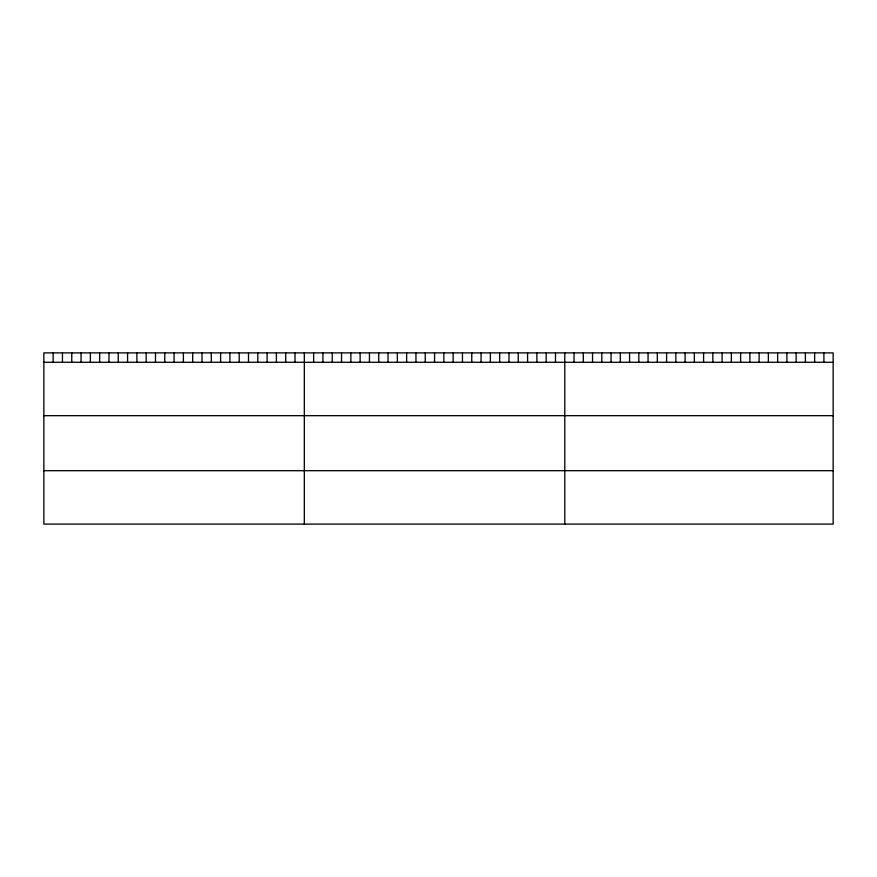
<?xml version="1.0" encoding="UTF-8"?>
<svg xmlns="http://www.w3.org/2000/svg" width="877" height="877" viewBox="0 0 877 877"><rect width="100%" height="100%" fill="white"/><g stroke="black" fill="none" stroke-linecap="round" stroke-linejoin="round"><path stroke-width="1.32" d="M833.15 362.278L833.15 524.106L43.85 524.106L43.85 352.894L833.15 352.894L833.15 362.278L43.85 362.278M43.85 415.676L833.15 415.676M43.85 470.697L833.15 470.697M823.898 352.894L823.898 362.278M814.645 352.894L814.645 362.278M805.393 352.894L805.393 362.278M796.13 352.894L796.13 362.278M786.877 352.894L786.877 362.278M777.625 352.894L777.625 362.278M768.373 352.894L768.373 362.278M759.12 352.894L759.12 362.278M749.868 352.894L749.868 362.278M740.616 352.894L740.616 362.278M731.352 352.894L731.352 362.278M722.1 352.894L722.1 362.278M712.848 352.894L712.848 362.278M703.595 352.894L703.595 362.278M694.343 352.894L694.343 362.278M685.09 352.894L685.09 362.278M675.838 352.894L675.838 362.278M666.586 352.894L666.586 362.278M657.322 352.894L657.322 362.278M648.07 352.894L648.07 362.278M638.818 352.894L638.818 362.278M629.565 352.894L629.565 362.278M620.313 352.894L620.313 362.278M611.061 352.894L611.061 362.278M601.808 352.894L601.808 362.278M592.545 352.894L592.545 362.278M583.293 352.894L583.293 362.278M574.04 352.894L574.04 362.278M564.788 352.894L564.788 524.106M555.481 352.894L555.481 362.278M546.185 352.894L546.185 362.278M536.877 352.894L536.877 362.278M527.581 352.894L527.581 362.278M518.274 352.894L518.274 362.278M508.978 352.894L508.978 362.278M499.671 352.894L499.671 362.278M490.364 352.894L490.364 362.278M481.067 352.894L481.067 362.278M471.76 352.894L471.76 362.278M462.464 352.894L462.464 362.278M453.157 352.894L453.157 362.278M443.861 352.894L443.861 362.278M434.553 352.894L434.553 362.278M425.246 352.894L425.246 362.278M415.95 352.894L415.95 362.278M406.643 352.894L406.643 362.278M397.347 352.894L397.347 362.278M388.04 352.894L388.04 362.278M378.743 352.894L378.743 362.278M369.436 352.894L369.436 362.278M360.129 352.894L360.129 362.278M350.833 352.894L350.833 362.278M341.526 352.894L341.526 362.278M332.23 352.894L332.23 362.278M322.922 352.894L322.922 362.278M313.626 352.894L313.626 362.278M304.319 352.894L304.319 524.106M295.012 352.894L295.012 362.278M285.716 352.894L285.716 362.278M276.408 352.894L276.408 362.278M267.112 352.894L267.112 362.278M257.805 352.894L257.805 362.278M248.509 352.894L248.509 362.278M239.202 352.894L239.202 362.278M229.895 352.894L229.895 362.278M220.598 352.894L220.598 362.278M211.291 352.894L211.291 362.278M201.995 352.894L201.995 362.278M192.688 352.894L192.688 362.278M183.392 352.894L183.392 362.278M174.084 352.894L174.084 362.278M164.777 352.894L164.777 362.278M155.481 352.894L155.481 362.278M146.174 352.894L146.174 362.278M136.878 352.894L136.878 362.278M127.571 352.894L127.571 362.278M118.274 352.894L118.274 362.278M108.967 352.894L108.967 362.278M99.66 352.894L99.66 362.278M90.364 352.894L90.364 362.278M81.057 352.894L81.057 362.278M71.761 352.894L71.761 362.278M62.453 352.894L62.453 362.278M53.157 352.894L53.157 362.278"/></g></svg>
